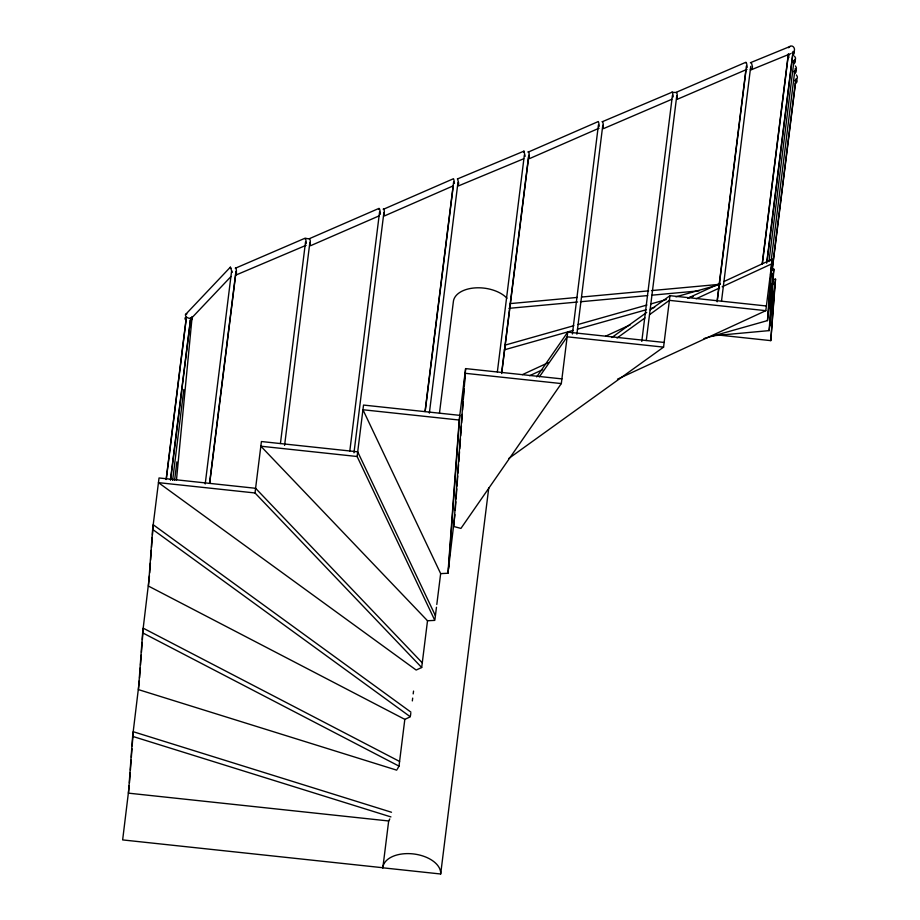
<?xml version="1.0" encoding="UTF-8"?>
<svg xmlns="http://www.w3.org/2000/svg" width="920" height="920" viewBox="0 0 920 920"><rect width="100%" height="100%" fill="white"/><g stroke="black" fill="none" stroke-linecap="round" stroke-linejoin="round"><path stroke-width="1.38" d="M378.89 209.495L379.442 208.736A3.795 0.586 81.7 0 1 380.017 210.806L380.42 214.268M523.745 152.294L523.952 151.144L525.182 156.308M139.357 680.685L132.641 736.38L128.466 793.155L388.677 820.973L389.804 818.949M129.26 785.645L122.647 839.914L382.858 867.732M129.467 782.805L130.203 772.869M130.41 770.029L131.135 760.092M131.341 757.252L131.974 748.742M132.181 745.901L133.227 731.71L391.506 812.256M149.454 575.747L142.635 632.845L138.46 689.62L396.75 770.166M139.564 677.844L140.3 667.92M140.507 665.079L141.231 655.144M141.45 652.303L142.174 642.367M142.381 639.526L143.221 628.176L399.591 761.449M152.628 529.403L148.465 586.086L404.823 719.359L410.343 716.806L152.628 529.403L159.033 477.963L255.599 488.29L422.268 662.825M149.672 572.907L150.397 562.994M150.604 560.153L151.328 550.24M151.547 547.4L152.271 537.476M152.478 534.646L153.203 524.722L410.929 712.137M459.218 420.037L362.94 409.745L440.657 573.62L447.959 573.252L459.218 420.037L465.623 368.598L561.901 378.89M448.546 568.572L459.804 415.357L363.526 405.065L357.121 456.504L434.827 620.379L427.512 620.747L260.843 446.211L357.121 456.504M454.894 514.648L447.959 573.252M455.216 510.358L455.848 501.768M456.055 498.904L456.791 488.876M456.998 486.013L457.734 475.996M457.941 473.133L458.574 464.542M458.792 461.679L459.528 451.651M459.735 448.787L460.471 438.759M460.678 435.896L461.414 425.879M461.633 423.016L462.265 414.425M462.576 410.124L463.209 401.534M463.416 398.671L464.151 388.642M464.37 385.779L465.623 368.598M704.007 338.537L767.475 320.597L771.638 263.913L722.2 286.752M768.062 315.928L772.225 259.233L724.086 281.474M711.919 335.88L769.131 330.613L773.294 273.838L770.534 274.62M769.706 325.933L773.881 269.169L771.121 269.939L773.881 269.169L767.475 320.597M716.749 334.846L770.776 340.63L774.95 283.854L772.087 284.119M772.685 279.438L775.537 279.174L770.776 340.63M176.456 480.102L191.935 318.803M166.117 479.55L186.323 317.354M166.278 479.251L186.127 319.907M170.453 480.01L190.658 317.814M170.625 479.711L190.463 320.367M172.626 480.378L183.816 389.528M174.581 480.389L176.881 461.886M205.206 483.977L231.61 270.928M209.553 483.31L235.945 271.388M209.714 483.023L235.761 273.941M255.012 492.97L158.447 482.643L416.173 670.047L421.693 667.506L255.012 492.97L261.418 441.531L357.696 451.823L435.413 615.698M280.427 443.509L305.543 241.88M284.59 445.395L309.879 242.339M349.818 450.926L379.569 212.025M353.97 452.812L383.904 212.486M425.028 411.573L453.617 182.022M425.201 411.274L453.077 187.427M429.353 413.16L457.964 182.482M488.773 487.761L440.668 874L382.835 867.813L388.7 820.789M439.472 413.172L453.318 302.001A29.083 17.054 7.1 0 1 475.03 287.902A29.083 17.054 7.1 0 1 506.966 298.207M397.313 769.154L399.004 766.119L404.823 719.359M410.492 715.645L410.78 713.299M412.332 700.913L412.678 698.107M413.195 693.898L413.551 691.092M421.693 667.506L427.512 620.747M434.976 619.206L436.459 607.28M436.804 604.474L440.657 573.62M497.352 371.945L524.389 154.824M501.687 372.404L528.735 155.284M501.676 373.543L528.724 156.423M561.327 383.571L465.048 373.278L453.79 526.493L460.931 528.402L561.327 383.571L567.732 332.131L664.148 342.447M572.389 334.017L598.448 124.821M576.886 334.19L602.784 125.281M641.78 341.435L672.428 95.381M646.288 340.48L676.763 95.852M508.806 458.447L663.573 347.127L669.978 295.688L766.394 305.992M717.163 300.667L746.407 65.918M717.163 301.806L746.039 69.897M721.51 301.139L750.743 66.378M762.162 264.166L788.359 53.808M762.323 263.879L788.348 54.947M766.67 263.212L793.051 51.439M767.015 261.498L792.856 53.992M768.959 261.602L794.052 60.179M771.121 261.027L794.914 69.954M617.492 379.178L765.819 310.672L772.225 259.233M772.144 269.502L795.88 78.959M772.133 270.63L795.512 82.926M769.131 330.613L775.537 279.174M235.302 268.26L305.084 238.199L309.741 239.062A3.795 0.586 81.7 0 1 310.327 241.132L310.178 245.341A3.795 0.586 81.7 0 1 309.775 244.111M304.899 238.763L305.417 238.59A3.783 0.575 81.9 0 1 305.98 240.66L306.337 243.363M671.772 92.264L676.637 92.563A3.795 0.586 81.8 0 1 677.212 94.633L677.051 98.843M383.249 209.357L453.491 178.721A3.795 0.586 81.7 0 1 454.077 180.791L454.445 183.494M528.068 152.168L598.31 121.532A3.795 0.586 81.7 0 1 598.897 123.602L599.265 126.304M745.763 62.79L746.281 62.629A3.795 0.586 81.8 0 1 746.856 64.699L747.212 67.401M536.716 376.878L567.732 332.131M539.396 376.843L567.145 336.812L663.573 347.127M457.401 178.963L523.952 151.144M458.24 185.472L458.666 183.091L457.516 178.802M236.417 274.7L236.382 270.169A3.783 0.575 81.9 0 0 235.819 268.099L235.497 267.708M602.209 121.762L672.301 92.103A3.795 0.586 81.8 0 1 672.865 94.173L673.233 96.864M603.071 128.282L603.232 124.062A3.795 0.586 81.8 0 0 602.657 121.992L602.324 121.601M676.177 92.334L745.947 62.238M384.008 214.958A3.795 0.586 81.7 0 0 384.215 215.487L384.353 211.266A3.795 0.586 81.7 0 0 383.778 209.196L383.433 208.805M528.632 157.055A3.795 0.586 81.7 0 0 529.034 158.286L529.184 154.077A3.795 0.586 81.7 0 0 528.597 152.007L528.252 151.605M230.862 268.387L230.368 267.156L185.357 314.709C185.311 317.446 189.393 319.113 191.67 318.009L231.046 276.471M191.67 318.009L191.9 316.572M788.578 47.736C792.637 42.308 797.629 50.899 791.947 53.141M750.363 69.311A4.439 1.886 85.1 0 0 751.237 69.759L752.525 67.102L751.697 63.71A4.439 1.886 85.1 0 0 750.421 62.709L790.165 46.425M792.603 55.246L793.868 54.015A3.726 3.496 2.4 0 0 794.213 51.451M794.477 73.761L795.742 72.53A3.726 3.484 2.4 0 0 796.087 69.966L795.179 68.459M793.603 63.986L794.869 62.744A3.714 3.473 2.4 0 0 795.213 60.202L794.869 59.386M611.8 337.536L646.702 312.432M650.198 309.913L669.978 295.688M617.032 338.031L644.955 317.94M649.612 314.594L669.392 300.357L765.819 310.672M185.656 314.318L186.852 313.927M190.314 320.723L191.532 319.93A3.703 2.334 5 0 0 191.785 318.216M522.422 374.624L548.435 362.595M605.682 336.156L630.407 324.737M687.654 298.298L720.176 283.279M529.644 375.693L542.65 369.679M696.175 298.77L719.601 287.948M384.548 215.878L452.95 185.978M529.368 158.677L599.081 128.202M309.407 238.659L379.097 208.345M310.511 245.732L378.89 215.981M603.405 128.673L671.738 99.337M677.396 99.245L747.04 69.311M236.566 274.781L306.164 245.272M458.574 185.863L523.698 158.757M751.651 69.621L790.648 53.67M770.557 274.666L773.294 273.838M504.838 345.184L573.827 325.691M577.967 324.518L646.944 305.026M651.084 303.865L666.264 299.575M675.924 296.838L720.072 284.372M504.252 349.865L573.24 330.372M577.38 329.199L646.369 309.707M650.509 308.534L654.649 307.372M687.757 298.011L693.277 296.447M510.324 303.589L577.334 297.424M581.612 297.034L648.634 290.858M651.486 290.593L719.923 284.303M508.944 308.338L577.587 302.024M580.451 301.76L647.668 295.573M651.958 295.182L699.154 290.835M132.641 736.38L390.931 816.925M142.635 632.845L399.004 766.119M788.417 54.728L789.141 55.269M186.116 320.263L185.173 319.217A3.703 2.334 5 0 1 185.426 317.503M795.374 65.918L796.271 67.424A3.714 3.473 2.4 0 1 795.926 69.966L793.822 71.541A3.346 3.139 2.4 0 1 792.925 71.656M794.5 56.131L795.397 57.638A3.726 3.496 2.4 0 1 795.053 60.202L792.959 61.778A3.346 3.139 2.4 0 1 792.062 61.904M796.341 74.911L797.237 76.418A3.726 3.484 2.4 0 1 796.893 78.971L794.788 80.557A3.346 3.139 2.4 0 1 793.891 80.672M232.219 272.389L230.368 267.226M788.704 57.672A3.726 3.496 2.4 0 1 789.049 56.856M382.835 867.813A29.083 17.054 7.1 0 1 412.999 853.886A29.083 17.054 7.1 0 1 440.668 874M796.593 79.58A3.461 2.806 4.2 0 1 795.397 83.398"/></g></svg>
